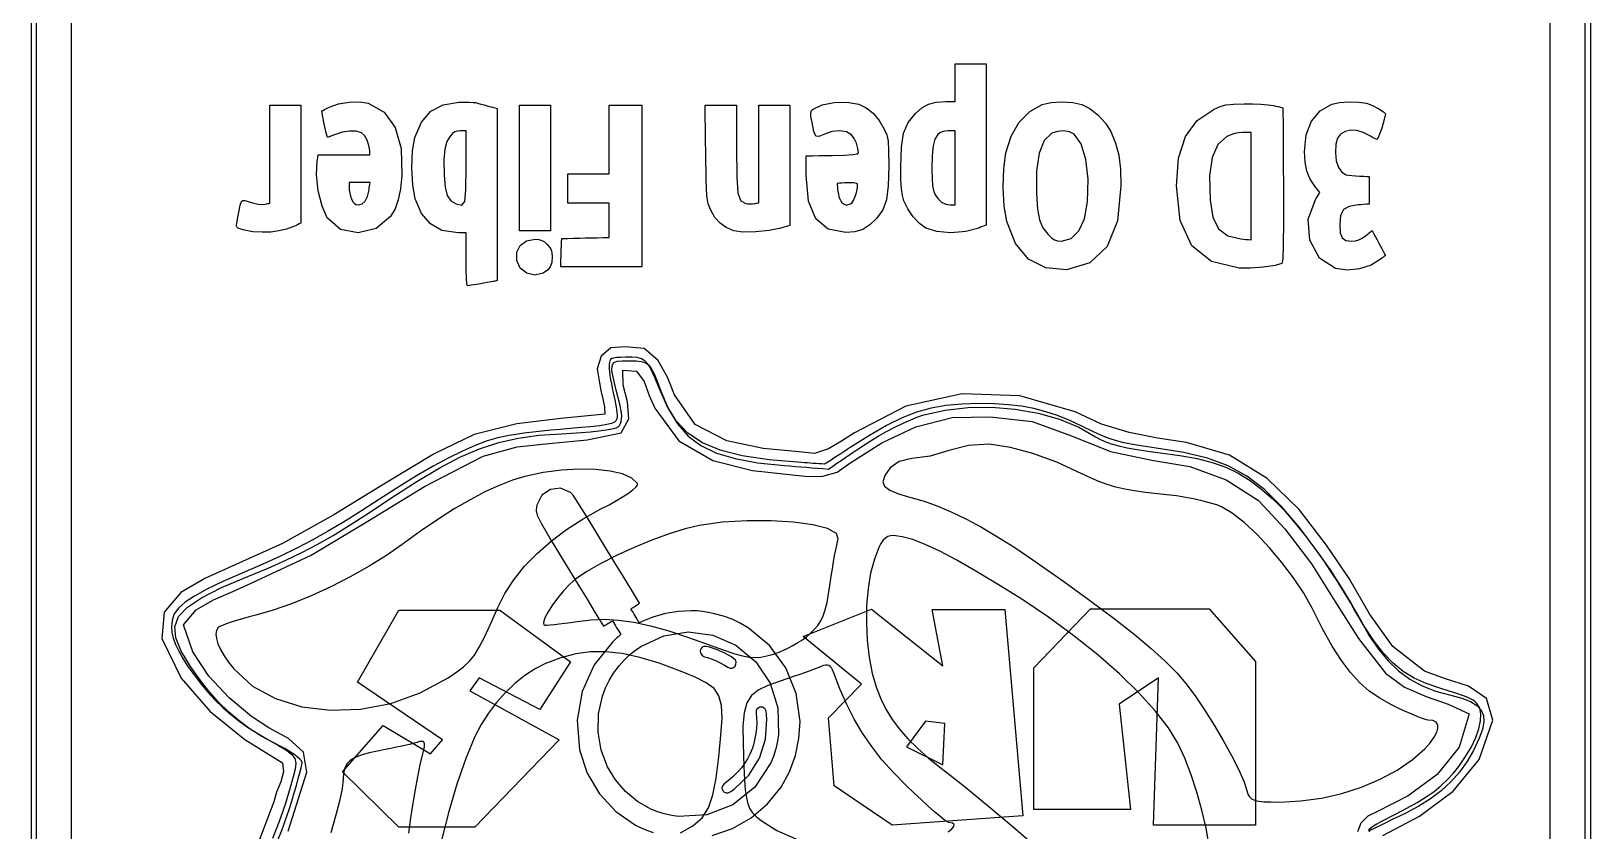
# Model space of a CAD drawing. Extents: x 0 to 60, y 0 to 125.
# Drawn here: x 0.1 to 60.1, y 33.5 to 64.3 of the extents above; entities that cross this region are included whole.
import ezdxf

# ---------------------------------------------------------------- set-up
doc = ezdxf.new("R2010")
doc.units = 0
doc.layers.get('0').update_dxf_attribs({"linetype": 'CONTINUOUS'})
for name, color, linetype in [('openFibreSpec', 7, 'CONTINUOUS'), ('outer', 7, 'CONTINUOUS'), ('rose', 7, 'CONTINUOUS'), ('specLid', 7, 'CONTINUOUS'), ('specRim', 7, 'CONTINUOUS'), ('uros_logo', 7, 'CONTINUOUS')]:
    doc.layers.add(name, color=color, linetype=linetype)

msp = doc.modelspace()

# ---------------------------------------------------------------- linework, layer by layer
at = {"color": 1}
msp.add_lwpolyline([(51.617342, 33.49897), (51.601493, 33.55767), (51.595963, 33.589515), (51.616812, 33.616646), (51.676532, 33.661929), (51.770948, 33.722842), (51.895871, 33.797049), (52.047115, 33.88211), (52.220494, 33.975598), (52.411816, 34.075102), (52.616898, 34.1782), (53.056836, 34.403826), (53.447046, 34.622015), (53.793039, 34.836888), (54.100323, 35.052611), (54.374408, 35.273326), (54.620803, 35.503135), (54.845022, 35.746205), (55.052569, 36.00664), (55.317687, 36.391024), (55.536195, 36.765287), (55.706143, 37.12276), (55.82557, 37.456731), (55.892526, 37.760554), (55.905067, 38.027519), (55.861217, 38.250935), (55.759027, 38.424137), (55.689281, 38.493947), (55.608657, 38.556516), (55.506977, 38.616103), (55.374054, 38.676954), (55.199706, 38.743251), (54.973755, 38.819157), (54.68601, 38.908935), (54.326296, 39.016788), (53.801207, 39.194762), (53.335768, 39.405571), (52.916139, 39.662058), (52.52849, 39.976989), (52.158986, 40.363191), (51.793795, 40.833506), (51.419079, 41.400701), (51.021005, 42.077603), (50.883329, 42.316432), (50.725585, 42.580219), (50.55332, 42.860264), (50.372083, 43.14785), (50.187425, 43.434288), (50.004889, 43.710862), (49.830024, 43.968889), (49.668379, 44.199645), (48.923085, 45.198582), (48.235896, 46.012578), (47.572565, 46.663828), (46.898856, 47.174572), (46.180529, 47.566989), (45.383339, 47.863293), (44.473054, 48.085744), (43.415433, 48.256498), (42.916722, 48.325104), (42.512169, 48.388205), (42.175333, 48.453515), (41.879791, 48.52873), (41.599113, 48.621567), (41.306865, 48.739717), (40.976618, 48.8909), (40.581939, 49.082826), (40.089616, 49.312696), (39.620732, 49.502984), (39.162902, 49.656434), (38.703737, 49.775788), (38.230844, 49.863849), (37.731838, 49.92328), (37.194326, 49.956903), (36.605922, 49.967566), (35.929097, 49.951188), (35.318875, 49.896295), (34.750035, 49.794303), (34.197349, 49.636612), (33.635599, 49.414634), (33.039562, 49.119791), (32.384017, 48.743474), (31.643742, 48.277106), (31.520473, 48.196956), (31.397204, 48.11683), (31.273932, 48.03668), (31.150662, 47.95655), (31.027393, 47.876403), (30.904124, 47.796255), (30.780852, 47.716126), (30.657582, 47.635976), (30.546635, 47.643675), (30.435684, 47.651375), (30.324734, 47.659074), (30.213784, 47.666774), (30.102833, 47.674473), (29.991886, 47.682172), (29.880933, 47.689872), (29.769985, 47.697571), (28.522014, 47.808439), (27.488184, 47.963173), (26.641322, 48.176213), (25.954247, 48.462), (25.399779, 48.834962), (24.950738, 49.3095), (24.579946, 49.900036), (24.260221, 50.620999), (24.119643, 50.9748), (23.99504, 51.249125), (23.875824, 51.453423), (23.75142, 51.597145), (23.611249, 51.689725), (23.444725, 51.740573), (23.241271, 51.75912), (22.990309, 51.754569), (22.798266, 51.745282), (22.652039, 51.73462), (22.54496, 51.719432), (22.47036, 51.696811), (22.421574, 51.66378), (22.39193, 51.617314), (22.374758, 51.554449), (22.363381, 51.472111), (22.363381, 51.472129), (22.363381, 51.472129), (22.363381, 51.47215), (22.363381, 51.47215), (22.363381, 51.472169), (22.363381, 51.472169), (22.363381, 51.47219), (22.36317, 51.464935), (22.361318, 51.396704), (22.367138, 51.300515), (22.38005, 51.180804), (22.399391, 51.042033), (22.424474, 50.888604), (22.454623, 50.724951), (22.489167, 50.55552), (22.527431, 50.384726), (22.565211, 50.215748), (22.59836, 50.051484), (22.626303, 49.89602), (22.648475, 49.753444), (22.664271, 49.627775), (22.673161, 49.5231), (22.674484, 49.443524), (22.66779, 49.393031), (22.632857, 49.316493), (22.569029, 49.254379), (22.456808, 49.203), (22.276712, 49.158624), (22.009247, 49.117542), (21.634928, 49.075928), (21.134273, 49.030134), (20.487785, 48.976445), (20.133119, 48.94511), (19.775635, 48.908727), (19.42457, 48.868593), (19.089156, 48.825873), (18.778627, 48.781873), (18.502215, 48.737793), (18.269157, 48.694918), (18.088684, 48.654429), (17.671069, 48.529175), (17.215583, 48.358183), (16.719363, 48.139954), (16.179528, 47.872971), (15.593209, 47.55577), (14.957529, 47.186854), (14.269618, 46.764725), (13.526605, 46.287898), (12.801271, 45.819535), (12.145642, 45.410802), (11.53478, 45.048299), (10.943748, 44.718549), (10.347603, 44.408097), (9.721413, 44.103525), (9.040238, 43.791356), (8.279138, 43.458132), (7.508209, 43.11828), (6.890261, 42.824424), (6.409823, 42.564857), (6.051427, 42.327825), (5.799602, 42.101566), (5.63888, 41.874361), (5.55379, 41.634447), (5.528867, 41.370107), (5.545985, 41.166619), (5.597727, 40.945549), (5.68477, 40.705657), (5.807782, 40.445619), (5.967437, 40.16419), (6.164396, 39.860073), (6.399324, 39.532), (6.672893, 39.178712), (6.9418, 38.856974), (7.215561, 38.559246), (7.49912, 38.28145), (7.797417, 38.019457), (8.115398, 37.769166), (8.458004, 37.526451), (8.830175, 37.287209), (9.236858, 37.047357), (9.650055, 36.813343), (9.952365, 36.630887), (10.155608, 36.474735), (10.271601, 36.319647), (10.31217, 36.140368), (10.289151, 35.911683), (10.214348, 35.608312), (10.099585, 35.205026), (9.8978, 34.544066), (9.668632, 33.887349), (9.413859, 33.238763)], dxfattribs=at)
at = {"layer": 'openFibreSpec', "color": 7}
for points in [[(36.86487, 59.934925), (36.86487, 59.158588), (36.86487, 58.382253), (36.86487, 57.605915), (36.86487, 56.829578), (36.795877, 56.801974), (36.726882, 56.774367), (36.657886, 56.74676), (36.588893, 56.719154), (36.08491, 56.586217), (35.516831, 56.541224), (34.974396, 56.584335), (34.547337, 56.715698), (34.311935, 56.890146), (34.06701, 57.155785), (33.851978, 57.463495), (33.70624, 57.764152), (33.647958, 57.975099), (33.611295, 58.233374), (33.592245, 58.582704), (33.586794, 59.066817), (33.610686, 59.828721), (33.69717, 60.37167), (33.868446, 60.77735), (34.146697, 61.127442), (34.393183, 61.343572), (34.652014, 61.483907), (34.952803, 61.55989), (35.325172, 61.582961), (35.412091, 61.583094), (35.499012, 61.583255), (35.58593, 61.58339), (35.672851, 61.583551), (35.672851, 61.765667), (35.672851, 61.947785), (35.672851, 62.1299), (35.672851, 62.312018), (35.672851, 62.494133), (35.672851, 62.676251), (35.672851, 62.858366), (35.672851, 63.040484), (35.821856, 63.040484), (35.970859, 63.040484), (36.119864, 63.040484), (36.268867, 63.040484), (36.417872, 63.040484), (36.566877, 63.040484), (36.71588, 63.040484), (36.864886, 63.040484), (36.864886, 62.264073), (36.864886, 61.487661), (36.864886, 60.711252)], [(10.507646, 59.176214), (10.507646, 58.607545), (10.507646, 58.038877), (10.507646, 57.470208), (10.507646, 56.901539), (10.445561, 56.874898), (10.383474, 56.848257), (10.321389, 56.821616), (10.259305, 56.794978), (9.957921, 56.681557), (9.664317, 56.606539), (9.357778, 56.565936), (9.017601, 56.55575), (8.655315, 56.578478), (8.336739, 56.631638), (8.110764, 56.703969), (8.026289, 56.784204), (8.034359, 56.847352), (8.054813, 56.971905), (8.084565, 57.139844), (8.120519, 57.333162), (8.174263, 57.594522), (8.219848, 57.734918), (8.273203, 57.785014), (8.350253, 57.775463), (8.651008, 57.687608), (8.868616, 57.637909), (9.026556, 57.622272), (9.148313, 57.636639), (9.190136, 57.647143), (9.231961, 57.657646), (9.273784, 57.66815), (9.315609, 57.678628), (9.315609, 58.15016), (9.315609, 58.621695), (9.315609, 59.093228), (9.315609, 59.56476), (9.315609, 60.036292), (9.315609, 60.507822), (9.315609, 60.979354), (9.315609, 61.450887), (9.464613, 61.450887), (9.613617, 61.450887), (9.762622, 61.450887), (9.911627, 61.450887), (10.06063, 61.450887), (10.209635, 61.450887), (10.358639, 61.450887), (10.507644, 61.450887), (10.507644, 60.882218), (10.507644, 60.313546), (10.507644, 59.744878)], [(13.090817, 61.525351), (13.713924, 61.173048), (14.139238, 60.59011), (14.366023, 59.778109), (14.393546, 58.738617), (14.342315, 58.225569), (14.256156, 57.805035), (14.12988, 57.458257), (13.958288, 57.166471), (13.398778, 56.697339), (12.711428, 56.53003), (12.037748, 56.667637), (11.519255, 57.113245), (11.323059, 57.557417), (11.177974, 58.152285), (11.106442, 58.771989), (11.130916, 59.29067), (11.142169, 59.350598), (11.153422, 59.410529), (11.164659, 59.470457), (11.175911, 59.530385), (11.423502, 59.530385), (11.671093, 59.530385), (11.918683, 59.530385), (12.166272, 59.530385), (12.413863, 59.530385), (12.661454, 59.530385), (12.909044, 59.530385), (13.156635, 59.530385), (13.156635, 59.572311), (13.156635, 59.614232), (13.156635, 59.656158), (13.156635, 59.698078), (13.12802, 59.897973), (13.053565, 60.10365), (12.950353, 60.278516), (12.835474, 60.385976), (12.636826, 60.443552), (12.379054, 60.450537), (12.100333, 60.409357), (11.838847, 60.322452), (11.724616, 60.272533), (11.628938, 60.234314), (11.561839, 60.21156), (11.533345, 60.208015), (11.485891, 60.3787), (11.409297, 60.722116), (11.340985, 61.061846), (11.318377, 61.221472), (11.348529, 61.23904), (11.41799, 61.276204), (11.51642, 61.327501), (11.63348, 61.38749), (11.952391, 61.492437), (12.364506, 61.55635), (12.775448, 61.570293)], [(17.2294, 61.542205), (17.306647, 61.528023), (17.425072, 61.490093), (17.564078, 61.452061), (17.709525, 61.411755), (17.796445, 61.387493), (17.883364, 61.36323), (17.970284, 61.338968), (18.057202, 61.314706), (18.057202, 60.487682), (18.057202, 59.660658), (18.057202, 58.833632), (18.057202, 58.006608), (18.057202, 57.179582), (18.057202, 56.352558), (18.057202, 55.525531), (18.057202, 54.698508), (18.019951, 54.690358), (17.982701, 54.682209), (17.94545, 54.67406), (17.908199, 54.665911), (17.669579, 54.619241), (17.354594, 54.563549), (17.06917, 54.516895), (16.919229, 54.497342), (16.898237, 54.577916), (16.881047, 54.797295), (16.869438, 55.121981), (16.865167, 55.518462), (16.865167, 55.773745), (16.865167, 56.029023), (16.865167, 56.284303), (16.865167, 56.539584), (16.767504, 56.540113), (16.669841, 56.540642), (16.572178, 56.541171), (16.474516, 56.5417), (15.936404, 56.627423), (15.490909, 56.875861), (15.143772, 57.282272), (14.900732, 57.84191), (14.808857, 58.367314), (14.777115, 59.030625), (14.805834, 59.689371), (14.895335, 60.201083), (15.151799, 60.793323), (15.510224, 61.209492), (15.984397, 61.460639), (16.588103, 61.557818), (16.796128, 61.562184), (16.986382, 61.560596), (17.139431, 61.547393), (17.229397, 61.542313), (17.229397, 61.542313), (17.229399, 61.542313), (17.229399, 61.542316)], [(20.110153, 59.033704), (20.110153, 58.429409), (20.110153, 57.825114), (20.110153, 57.22082), (20.110153, 56.616527), (19.961148, 56.616527), (19.812144, 56.616527), (19.663139, 56.616527), (19.514136, 56.616527), (19.365131, 56.616527), (19.216126, 56.616527), (19.067121, 56.616527), (18.918117, 56.616527), (18.918117, 57.22082), (18.918117, 57.825114), (18.918117, 58.429409), (18.918117, 59.033704), (18.918117, 59.638002), (18.918117, 60.242297), (18.918117, 60.846592), (18.918117, 61.450889), (19.067121, 61.450889), (19.216126, 61.450889), (19.365131, 61.450889), (19.514136, 61.450889), (19.663139, 61.450889), (19.812144, 61.450889), (19.961148, 61.450889), (20.110153, 61.450889), (20.110153, 60.846592), (20.110153, 60.242297), (20.110153, 59.638002)], [(23.620034, 58.33835), (23.620034, 57.560219), (23.620034, 56.782085), (23.620034, 56.003951), (23.620034, 55.225817), (23.230297, 55.225817), (22.840562, 55.225817), (22.450824, 55.225817), (22.061087, 55.225817), (21.671352, 55.225817), (21.281615, 55.225817), (20.891878, 55.225817), (20.502142, 55.225817), (20.506947, 55.362405), (20.511752, 55.498991), (20.516556, 55.63558), (20.521361, 55.772165), (20.526166, 55.908754), (20.530971, 56.045342), (20.535776, 56.181928), (20.540581, 56.318517), (20.768226, 56.32312), (20.995872, 56.327724), (21.223518, 56.332328), (21.451164, 56.336932), (21.678808, 56.341535), (21.906454, 56.346139), (22.1341, 56.350743), (22.361745, 56.355347), (22.361745, 56.520441), (22.361745, 56.685533), (22.361745, 56.850628), (22.361745, 57.01572), (22.361745, 57.180812), (22.361745, 57.345907), (22.361745, 57.510999), (22.361745, 57.676091), (22.163074, 57.676091), (21.9644, 57.676091), (21.765728, 57.676091), (21.567056, 57.676091), (21.368382, 57.676091), (21.169711, 57.676091), (20.971037, 57.676091), (20.772365, 57.676091), (20.772365, 57.816817), (20.772365, 57.957544), (20.772365, 58.09827), (20.772365, 58.238997), (20.772365, 58.379723), (20.772365, 58.52045), (20.772365, 58.661174), (20.772365, 58.801903), (20.971037, 58.801903), (21.169711, 58.801903), (21.368382, 58.801903), (21.567056, 58.801903), (21.765728, 58.801903), (21.9644, 58.801903), (22.163074, 58.801903), (22.361745, 58.801903), (22.361745, 59.133024), (22.361745, 59.464144), (22.361745, 59.795265), (22.361745, 60.126386), (22.361745, 60.457506), (22.361745, 60.788627), (22.361745, 61.119748), (22.361745, 61.450868), (22.519028, 61.450868), (22.676311, 61.450868), (22.833593, 61.450868), (22.990876, 61.450868), (23.148158, 61.450868), (23.30544, 61.450868), (23.462724, 61.450868), (23.620006, 61.450868), (23.620006, 60.672734), (23.620006, 59.8946), (23.620006, 59.116466)], [(29.315314, 59.135611), (29.315314, 58.55679), (29.315314, 57.97797), (29.315314, 57.399151), (29.315314, 56.820328), (29.228394, 56.793869), (29.141475, 56.767411), (29.054554, 56.740953), (28.967636, 56.714494), (28.524163, 56.621486), (28.001495, 56.570014), (27.509555, 56.566071), (27.15826, 56.615678), (26.874732, 56.737278), (26.635697, 56.907193), (26.437771, 57.128461), (26.277558, 57.404115), (26.177045, 57.648188), (26.122944, 57.962468), (26.097313, 58.549829), (26.082214, 59.61315), (26.076903, 60.07258), (26.071593, 60.53201), (26.066283, 60.991441), (26.060973, 61.450871), (26.211145, 61.450871), (26.361317, 61.450871), (26.511491, 61.450871), (26.661663, 61.450871), (26.811836, 61.450871), (26.962008, 61.450871), (27.11218, 61.450871), (27.262352, 61.450871), (27.262352, 61.036438), (27.262352, 60.622006), (27.262352, 60.207573), (27.262352, 59.79314), (27.273518, 58.694802), (27.321878, 58.06216), (27.429741, 57.762035), (27.61941, 57.661258), (27.699544, 57.650939), (27.79004, 57.647235), (27.879794, 57.650198), (27.957709, 57.659882), (27.9991, 57.667793), (28.040489, 57.675704), (28.081878, 57.683615), (28.123269, 57.691526), (28.123269, 58.161445), (28.123269, 58.631363), (28.123269, 59.101279), (28.123269, 59.571195), (28.123269, 60.041113), (28.123269, 60.511031), (28.123269, 60.980947), (28.123269, 61.450863), (28.272274, 61.450863), (28.421277, 61.450863), (28.57028, 61.450863), (28.719285, 61.450863), (28.86829, 61.450863), (29.017296, 61.450863), (29.166299, 61.450863), (29.315304, 61.450863), (29.315304, 60.872047), (29.315304, 60.293234), (29.315304, 59.714419)], [(31.96927, 61.480763), (32.254602, 61.347842), (32.521997, 61.136244), (32.758289, 60.85876), (32.950313, 60.528161), (33.046433, 60.298828), (33.098186, 60.059539), (33.11922, 59.697504), (33.123189, 59.09993), (33.104668, 58.337215), (33.034381, 57.81011), (32.890274, 57.424713), (32.650283, 57.087128), (32.39663, 56.837251), (32.125951, 56.668171), (31.821765, 56.572294), (31.467591, 56.542023), (30.787765, 56.672312), (30.313685, 57.072269), (30.035886, 57.755521), (29.944914, 58.735696), (29.944782, 58.926093), (29.94465, 59.116487), (29.944515, 59.306881), (29.944385, 59.497275), (30.196864, 59.501826), (30.449342, 59.506377), (30.701823, 59.510954), (30.954302, 59.515505), (31.426557, 59.528337), (31.738775, 59.54789), (31.911239, 59.576206), (31.964222, 59.615272), (31.940197, 59.783988), (31.877234, 59.977626), (31.789054, 60.161898), (31.689372, 60.302513), (31.496367, 60.418991), (31.230492, 60.460962), (30.928746, 60.427854), (30.628126, 60.319089), (30.436092, 60.235606), (30.321329, 60.258836), (30.245915, 60.426915), (30.171935, 60.777991), (30.131033, 61.014523), (30.122513, 61.154982), (30.14953, 61.236897), (30.215194, 61.297796), (30.565134, 61.462875), (31.021059, 61.55328), (31.512551, 61.561668), (31.969198, 61.480703), (31.969196, 61.480703), (31.96919, 61.480703), (31.969188, 61.480703)], [(40.555243, 61.473794), (40.862818, 61.312264), (41.17791, 61.059285), (41.45813, 60.754572), (41.661095, 60.437832), (41.850491, 59.984008), (41.972337, 59.519694), (42.036999, 58.989577), (42.054858, 58.33835), (41.918288, 56.998461), (41.520146, 56.00947), (40.864755, 55.378021), (39.956432, 55.11076), (39.163699, 55.183282), (38.50481, 55.528111), (37.99782, 56.130578), (37.660781, 56.976011), (37.565907, 57.561177), (37.52709, 58.277983), (37.546034, 59.00342), (37.624422, 59.614486), (37.829307, 60.249946), (38.144413, 60.788524), (38.549506, 61.20343), (39.024356, 61.467881), (39.375519, 61.548267), (39.791203, 61.576212), (40.206188, 61.551473), (40.555251, 61.473781), (40.555251, 61.473786), (40.555251, 61.473792), (40.555251, 61.473797)], [(47.92431, 61.428783), (48.015369, 61.408781), (48.106428, 61.388778), (48.197487, 61.368776), (48.288543, 61.348773), (48.292856, 60.605186), (48.297168, 59.861601), (48.301481, 59.118016), (48.305794, 58.374432), (48.309868, 56.979173), (48.302116, 56.051777), (48.28132, 55.530265), (48.246278, 55.352658), (47.987722, 55.277019), (47.545551, 55.213651), (47.044742, 55.175951), (46.610283, 55.177274), (45.540703, 55.434427), (44.786574, 56.039707), (44.339537, 57.004039), (44.19122, 58.338364), (44.273907, 59.409794), (44.533789, 60.24149), (44.98448, 60.861252), (45.639578, 61.296875), (45.874424, 61.395023), (46.097719, 61.452511), (46.381673, 61.481682), (46.7985, 61.494884), (47.122948, 61.494091), (47.443358, 61.481338), (47.722792, 61.458874)], [(51.500417, 61.521411), (51.737978, 61.429958), (51.97464, 61.310322), (52.156306, 61.19313), (52.228884, 61.109005), (52.185807, 60.894889), (52.08757, 60.563882), (51.980644, 60.259847), (51.911516, 60.126655), (51.876766, 60.136789), (51.816795, 60.164353), (51.740029, 60.205107), (51.654883, 60.254809), (51.377391, 60.399441), (51.126987, 60.476855), (50.898199, 60.488074), (50.685564, 60.434101), (50.502928, 60.326413), (50.387019, 60.170039), (50.326149, 59.939389), (50.308633, 59.608861), (50.339391, 59.302743), (50.424754, 59.047852), (50.554958, 58.864051), (50.720232, 58.771206), (50.807627, 58.756548), (50.933913, 58.741943), (51.082182, 58.729111), (51.235524, 58.719745), (51.326583, 58.715458), (51.417642, 58.711172), (51.508701, 58.706886), (51.599757, 58.7026), (51.599757, 58.570149), (51.599757, 58.437701), (51.599757, 58.305254), (51.599757, 58.172806), (51.599757, 58.040356), (51.599757, 57.907911), (51.599757, 57.77546), (51.599757, 57.643012), (51.496734, 57.634731), (51.393708, 57.626449), (51.290685, 57.618168), (51.187661, 57.609887), (50.832606, 57.551776), (50.614328, 57.426946), (50.504287, 57.205275), (50.473948, 56.856652), (50.49313, 56.537483), (50.563626, 56.342747), (50.704932, 56.2456), (50.936535, 56.219195), (51.082622, 56.229143), (51.210979, 56.262361), (51.335161, 56.323948), (51.468731, 56.418992), (51.531582, 56.46894), (51.594434, 56.518888), (51.657283, 56.568836), (51.720138, 56.618784), (51.7849, 56.499425), (51.849667, 56.380069), (51.914429, 56.26071), (51.979196, 56.141352), (52.043961, 56.021995), (52.108726, 55.902637), (52.17349, 55.78328), (52.238255, 55.663922), (52.199835, 55.633431), (52.161415, 55.602941), (52.122995, 55.572453), (52.084575, 55.541962), (51.682561, 55.296204), (51.231563, 55.145878), (50.763312, 55.09784), (50.309538, 55.158933), (49.692401, 55.557361), (49.328188, 56.247711), (49.264294, 57.063263), (49.548115, 57.837301), (49.589356, 57.898071), (49.630597, 57.958843), (49.671837, 58.019612), (49.713075, 58.080382), (49.663976, 58.141606), (49.61488, 58.202828), (49.565782, 58.26405), (49.516683, 58.325272), (49.334665, 58.600169), (49.21033, 58.905442), (49.139091, 59.256491), (49.116363, 59.668704), (49.1868, 60.304858), (49.391815, 60.829862), (49.721941, 61.227406), (50.167719, 61.481187), (50.462116, 61.54457), (50.838472, 61.5741), (51.21263, 61.567221)], [(16.245935, 60.258542), (16.116831, 60.046005), (16.03952, 59.754591), (16.007649, 59.343418), (16.014875, 58.771611), (16.052298, 58.293747), (16.132691, 57.971797), (16.271306, 57.769224), (16.483401, 57.649495), (16.700959, 57.600473), (16.814648, 57.736752), (16.858158, 58.183215), (16.865172, 59.064745), (16.865172, 59.412939), (16.865172, 59.761136), (16.865172, 60.109331), (16.865172, 60.457527), (16.808697, 60.457527), (16.752224, 60.457527), (16.695749, 60.457527), (16.639276, 60.457527), (16.523888, 60.447473), (16.426132, 60.414123), (16.336613, 60.352734)], [(35.013999, 60.313475), (34.899315, 60.139125), (34.827385, 59.885033), (34.790897, 59.508666), (34.782536, 58.967482), (34.789891, 58.610861), (34.809656, 58.351061), (34.844747, 58.164554), (34.89804, 58.027806), (35.016753, 57.849951), (35.157929, 57.718797), (35.316878, 57.637668), (35.488894, 57.609887), (35.534878, 57.609887), (35.58086, 57.609887), (35.626848, 57.609887), (35.672832, 57.609887), (35.672832, 57.965841), (35.672832, 58.321795), (35.672832, 58.67775), (35.672832, 59.033704), (35.672832, 59.389661), (35.672832, 59.745616), (35.672832, 60.10157), (35.672832, 60.457527), (35.607253, 60.457527), (35.541673, 60.457527), (35.476093, 60.457527), (35.410514, 60.457527), (35.284143, 60.449219), (35.17854, 60.423396), (35.089794, 60.378618)], [(39.393944, 60.364685), (39.108708, 60.085529), (38.913167, 59.597216), (38.810737, 58.913173), (38.804836, 58.046827), (38.847789, 57.449636), (38.924449, 57.031767), (39.053555, 56.727454), (39.253837, 56.470951), (39.386367, 56.342498), (39.499008, 56.265851), (39.616456, 56.228815), (39.763411, 56.219184), (40.144199, 56.31677), (40.440554, 56.605613), (40.648585, 57.079831), (40.764406, 57.733537), (40.789039, 58.598886), (40.704962, 59.359388), (40.523834, 59.955459), (40.257306, 60.327519), (40.076326, 60.417255), (39.849686, 60.454329), (39.611022, 60.437289)], [(46.133735, 60.242297), (45.784294, 59.938105), (45.562018, 59.435366), (45.463847, 58.722457), (45.486707, 57.787763), (45.594307, 57.136103), (45.812104, 56.690142), (46.162452, 56.421773), (46.667709, 56.302888), (46.766626, 56.293918), (46.865545, 56.284949), (46.964468, 56.275979), (47.063385, 56.26701), (47.063385, 56.782548), (47.063385, 57.298086), (47.063385, 57.813624), (47.063385, 58.329161), (47.063385, 58.844697), (47.063385, 59.360232), (47.063385, 59.875767), (47.063385, 60.391302), (46.984116, 60.391302), (46.904841, 60.391302), (46.825569, 60.391302), (46.746298, 60.391302), (46.59325, 60.381063), (46.434976, 60.351557), (46.279216, 60.304678)], [(12.361923, 58.270001), (12.36949, 58.173915), (12.390106, 58.060729), (12.420616, 57.944563), (12.457875, 57.839545), (12.512021, 57.72933), (12.569002, 57.658644), (12.636262, 57.620994), (12.721245, 57.609881), (12.863372, 57.647061), (12.979543, 57.75731), (13.068407, 57.938713), (13.128613, 58.189342), (13.139847, 58.259706), (13.151081, 58.330072), (13.162318, 58.400432), (13.173552, 58.470796), (13.072103, 58.470796), (12.970652, 58.470796), (12.869198, 58.470796), (12.767747, 58.470796), (12.666294, 58.470796), (12.564842, 58.470796), (12.463389, 58.470796), (12.361937, 58.470796), (12.361937, 58.420596), (12.361937, 58.370397), (12.361937, 58.320197)], [(31.155941, 58.205903), (31.217044, 57.880269), (31.330812, 57.676699), (31.489686, 57.602883), (31.686113, 57.666507), (31.774428, 57.798736), (31.864249, 58.032537), (31.924595, 58.270551), (31.924465, 58.41541), (31.880084, 58.437794), (31.787414, 58.453166), (31.660004, 58.460151), (31.511414, 58.457373), (31.417677, 58.452452), (31.323941, 58.447531), (31.230204, 58.442609), (31.136467, 58.437688), (31.141336, 58.379744), (31.146204, 58.321798), (31.151072, 58.263852)], [(19.982798, 56.091824), (20.077023, 55.984959), (20.136456, 55.881592), (20.167456, 55.76636), (20.17637, 55.623903), (20.15931, 55.396801), (20.102265, 55.225933), (19.996439, 55.095007), (19.833036, 54.987718), (19.510432, 54.909209), (19.198748, 54.979344), (18.949004, 55.174064), (18.812212, 55.469297), (18.817393, 55.791858), (18.949801, 56.050724), (19.189587, 56.222904), (19.516895, 56.285404), (19.658158, 56.276435), (19.772906, 56.245328), (19.876124, 56.185873)]]:
    msp.add_lwpolyline(points, close=True, dxfattribs=at)
at = {"layer": 'outer', "color": 7}
for points in [[(52.131088, 33.360442), (53.543196, 34.102722), (54.835748, 35.065739), (55.832777, 36.283735), (56.358293, 37.790926), (56.11962, 38.627612), (55.429359, 39.092659), (54.546749, 39.377007), (53.731023, 39.671597), (52.51801, 40.621183), (51.620361, 41.875207), (50.836078, 43.23938), (49.963149, 44.519437), (48.917891, 45.890113), (47.676181, 47.084997), (46.230628, 47.986014), (44.573847, 48.475049), (43.466037, 48.634167), (42.372189, 48.849313), (41.309855, 49.171038), (40.296586, 49.649889), (38.163857, 50.262732), (35.942562, 50.338729), (33.775749, 49.867709), (31.80648, 48.839526), (31.30669, 48.517568), (30.804035, 48.220692), (30.270492, 48.049768), (29.678026, 48.105659), (28.289425, 48.239276), (26.888472, 48.533985), (25.681682, 49.164918), (24.875581, 50.30718), (24.614581, 50.989103), (24.245053, 51.636536), (23.717585, 52.080679), (22.982755, 52.152746), (22.436354, 52.113945), (22.064683, 51.793399), (21.905346, 51.306696), (21.995976, 50.769483), (22.050978, 50.465324), (22.12789, 50.152287), (22.191083, 49.84459), (22.20492, 49.556443), (20.508312, 49.393992), (18.812304, 49.182672), (17.169134, 48.776981), (15.63104, 48.03143), (13.699783, 46.864263), (11.774432, 45.685143), (9.805517, 44.587532), (7.743577, 43.664915), (6.807868, 43.245376), (5.885425, 42.698434), (5.244234, 41.950458), (5.152278, 40.927788), (5.908055, 39.406542), (7.011489, 38.118191), (8.347936, 37.041634), (9.802752, 36.155756), (9.842675, 35.804741), (9.732542, 35.415161), (9.574808, 35.017929), (9.471946, 34.644023), (8.771748, 32.824989)], [(10.022351, 33.52151), (10.740319, 35.78516), (10.608302, 36.564543), (10.034035, 37.090426), (9.280922, 37.50108), (8.612363, 37.934727), (7.754415, 38.651705), (6.966769, 39.477202), (6.347308, 40.4137), (5.993941, 41.463651), (6.480417, 42.031894), (7.150075, 42.423223), (7.89086, 42.733965), (8.590701, 43.060424), (10.900071, 44.141276), (13.088985, 45.446589), (15.262369, 46.780126), (17.525154, 47.945658), (18.825187, 48.299773), (20.169444, 48.446892), (21.517157, 48.567037), (22.827551, 48.840214), (23.126141, 49.386319), (23.070068, 50.02873), (22.909283, 50.680615), (22.893726, 51.255089), (23.414793, 51.210459), (23.711783, 50.813759), (23.909019, 50.273276), (24.130825, 49.797341), (25.044436, 48.537723), (26.357105, 47.778946), (27.879606, 47.388003), (29.422725, 47.231897), (30.017325, 47.163452), (30.592749, 47.176416), (31.132827, 47.327903), (31.621393, 47.675026), (32.851787, 48.455779), (34.168875, 49.066911), (35.5623, 49.428081), (37.021686, 49.458934), (38.634963, 49.284073), (40.152364, 48.727811), (41.659663, 48.118756), (43.242633, 47.785503), (44.712523, 47.542136), (46.103643, 47.032991), (47.34251, 46.239868), (48.355644, 45.144546), (49.39171, 43.803022), (50.289327, 42.363324), (51.190058, 40.928468), (52.23548, 39.601434), (52.958768, 39.054673), (53.792147, 38.702142), (54.651146, 38.408815), (55.451309, 38.039663), (55.064735, 36.746444), (54.22192, 35.705274), (53.107004, 34.886497), (51.904126, 34.260509), (51.555876, 34.092433), (51.282787, 33.831569), (51.159951, 33.501758)]]:
    msp.add_lwpolyline(points, dxfattribs=at)
at = {"layer": 'rose', "color": 7}
for points in [[(9.453906, 32.76614), (9.7927, 33.580252), (10.062527, 34.355714), (10.160661, 34.679366), (10.252215, 34.990074), (10.33518, 35.280401), (10.407554, 35.542905), (10.467332, 35.77019), (10.512509, 35.954797), (10.54109, 36.089325), (10.551064, 36.166337), (10.528919, 36.221762), (10.465429, 36.294411), (10.365054, 36.38121), (10.232247, 36.479077), (10.071457, 36.584894), (9.887138, 36.695609), (9.683742, 36.808097), (9.465718, 36.919301), (9.003134, 37.166536), (8.56011, 37.446306), (8.135692, 37.759461), (7.728938, 38.106888), (7.338889, 38.48946), (6.964604, 38.90802), (6.605126, 39.363476), (6.259514, 39.856659), (5.902948, 40.449784), (5.698192, 40.951648), (5.659754, 41.385006), (5.802147, 41.772568), (6.139877, 42.137084), (6.687453, 42.501264), (7.459383, 42.88786), (8.470178, 43.319562), (9.243661, 43.640589), (9.92233, 43.938986), (10.541915, 44.234343), (11.138143, 44.546218), (11.746743, 44.894158), (12.403441, 45.297743), (13.143967, 45.776543), (14.004051, 46.350131), (14.962771, 46.974825), (15.827048, 47.488786), (16.623415, 47.902036), (17.378406, 48.224605), (18.118564, 48.466471), (18.870422, 48.637678), (19.660513, 48.748252), (20.515379, 48.808196), (20.916397, 48.828754), (21.299519, 48.855186), (21.655714, 48.886442), (21.975955, 48.921385), (22.251214, 48.958932), (22.472456, 48.997961), (22.630658, 49.037405), (22.716788, 49.076137), (22.767559, 49.129136), (22.806286, 49.19634), (22.832959, 49.277673), (22.847564, 49.373013), (22.85021, 49.482307), (22.840685, 49.605428), (22.819068, 49.742305), (22.785355, 49.892834), (22.634405, 50.488721), (22.529564, 50.928352), (22.47588, 51.235391), (22.478526, 51.433534), (22.542288, 51.546416), (22.672343, 51.597737), (22.873734, 51.611152), (23.151506, 51.611152), (23.403149, 51.608188), (23.59893, 51.59062), (23.752322, 51.545358), (23.876806, 51.459426), (23.985851, 51.31983), (24.092936, 51.113576), (24.211533, 50.827612), (24.355117, 50.448967), (24.355127, 50.448967), (24.355135, 50.448967), (24.355146, 50.448967), (24.355156, 50.448967), (24.355167, 50.448967), (24.355178, 50.448967), (24.355188, 50.448967), (24.355058, 50.446308), (24.652934, 49.755201), (24.99536, 49.183566), (25.402432, 48.719267), (25.894258, 48.350272), (26.490925, 48.064445), (27.212536, 47.849709), (28.079189, 47.69397), (29.110982, 47.585152), (29.32217, 47.568378), (29.533355, 47.551603), (29.744543, 47.534829), (29.955728, 47.518054), (30.166913, 47.501279), (30.3781, 47.484505), (30.589286, 47.46773), (30.800471, 47.450956), (30.966319, 47.56216), (31.132168, 47.673386), (31.298017, 47.784593), (31.463865, 47.895818), (31.629712, 48.007022), (31.79556, 48.118229), (31.961409, 48.229455), (32.127258, 48.340659), (32.414503, 48.525542), (32.722525, 48.709912), (33.041726, 48.888873), (33.362496, 49.057556), (33.675231, 49.211085), (33.970326, 49.344567), (34.238174, 49.45311), (34.469171, 49.531818), (35.293584, 49.719522), (36.172339, 49.816737), (37.078568, 49.827003), (37.985393, 49.753484), (38.865947, 49.59974), (39.693357, 49.369158), (40.440749, 49.065178), (41.08125, 48.691211), (41.240767, 48.595868), (41.441057, 48.506505), (41.683328, 48.422826), (41.968789, 48.344533), (42.298653, 48.271328), (42.674129, 48.20292), (43.09643, 48.138991), (43.566761, 48.079264), (44.326057, 47.97686), (44.986684, 47.854546), (45.56763, 47.70445), (46.08788, 47.5187), (46.566415, 47.289361), (47.022224, 47.008565), (47.474293, 46.668437), (47.941603, 46.261085), (48.316557, 45.882067), (48.736744, 45.399755), (49.185343, 44.83755), (49.645543, 44.218759), (50.100523, 43.566736), (50.533471, 42.90487), (50.92757, 42.256461), (51.266007, 41.64489), (51.607248, 41.039788), (51.960699, 40.516141), (52.333563, 40.067924), (52.733052, 39.689162), (53.166373, 39.373837), (53.640732, 39.115908), (54.163339, 38.909422), (54.741401, 38.748336), (55.166348, 38.634248), (55.501262, 38.50556), (55.750106, 38.356353), (55.916835, 38.180646), (56.005418, 37.972501), (56.019811, 37.725939), (55.963979, 37.435019), (55.841874, 37.093807), (55.622098, 36.626233), (55.367066, 36.19248), (55.075265, 35.791068), (54.745184, 35.420395), (54.375302, 35.078966), (53.964108, 34.765199), (53.510086, 34.477594), (53.011719, 34.214578), (52.745498, 34.086186), (52.495377, 33.965488), (52.266954, 33.85521), (52.065831, 33.758034), (51.897609, 33.676682), (51.767882, 33.613876), (51.682257, 33.572283), (51.646332, 33.554715), (51.645538, 33.5286)], [(45.44912, 32.95187), (45.329796, 33.636114), (45.172353, 34.332193), (44.980914, 35.023676), (44.759608, 35.694127), (44.512564, 36.327166), (44.243912, 36.906358), (43.882491, 37.499619), (43.37792, 38.150653), (42.746188, 38.844721), (42.003278, 39.567084), (41.165178, 40.302982), (40.247871, 41.037696), (39.267339, 41.756468), (38.239573, 42.444538), (37.309475, 43.028052), (36.477525, 43.527964), (35.739497, 43.946365), (35.091156, 44.28537), (34.528277, 44.547046), (34.046629, 44.733506), (33.641986, 44.846843), (33.310117, 44.889168), (33.192615, 44.882077), (33.088396, 44.852007), (32.994387, 44.795162), (32.907527, 44.70773), (32.824744, 44.58599), (32.742972, 44.426105), (32.659144, 44.224315), (32.570173, 43.976872), (32.426483, 43.448052), (32.327344, 42.850766), (32.272413, 42.206579), (32.261354, 41.537017), (32.29381, 40.863608), (32.369447, 40.207918), (32.487919, 39.591452), (32.648886, 39.035779), (32.817095, 38.611419), (33.017424, 38.208761), (33.254208, 37.822422), (33.531774, 37.447036), (33.854457, 37.077212), (34.226586, 36.707584), (34.652493, 36.33277), (35.136511, 35.947378), (36.007908, 35.263788), (36.973058, 34.473647), (37.996127, 33.608528), (39.041281, 32.7)], [(25.113753, 33.455107), (25.591416, 33.722289), (25.939388, 34.034476), (26.185046, 34.424051), (26.355771, 34.923372), (26.478942, 35.564817), (26.581944, 36.380766), (26.669683, 37.219148), (26.711146, 37.865406), (26.690614, 38.354742), (26.592351, 38.722277), (26.400639, 39.003212), (26.099757, 39.232706), (25.673979, 39.445902), (25.10758, 39.677984), (24.286888, 39.980503), (23.546711, 40.205261), (22.87146, 40.353168), (22.245552, 40.425087), (21.653396, 40.421939), (21.079411, 40.344514), (20.50801, 40.193746), (19.923598, 39.970531), (19.51999, 39.766016), (19.124062, 39.508896), (18.741043, 39.20456), (18.376167, 38.858413), (18.034659, 38.475844), (17.721755, 38.062256), (17.442678, 37.623037), (17.202664, 37.163575), (16.851467, 36.319057), (16.50989, 35.332688), (16.195599, 34.279078), (15.926256, 33.232804)], [(35.405754, 33.495469), (35.547555, 33.607819), (35.627882, 33.705292), (35.640635, 33.782045), (35.579662, 33.832361), (35.438853, 33.850326), (35.374303, 33.879528), (35.255772, 33.96321), (35.090024, 34.095507), (34.883824, 34.270545), (34.643931, 34.482458), (34.377118, 34.725408), (34.09014, 34.993479), (33.789764, 35.280845), (33.302087, 35.775547), (32.863442, 36.270035), (32.469134, 36.771624), (32.114486, 37.287617), (31.794806, 37.825353), (31.50541, 38.392136), (31.24161, 38.995322), (30.99872, 39.642191), (30.962385, 39.730845), (30.921192, 39.801028), (30.874342, 39.853119), (30.821045, 39.887452), (30.760513, 39.904411), (30.691949, 39.904314), (30.614564, 39.887539), (30.527564, 39.85445), (30.433369, 39.815302), (30.296844, 39.76274), (30.124455, 39.699047), (29.922671, 39.626514), (29.697957, 39.547452), (29.456779, 39.464145), (29.205608, 39.378907), (28.950848, 39.294121), (28.470693, 39.123997), (28.105325, 38.949829), (27.84094, 38.739237), (27.663741, 38.459784), (27.559926, 38.079028), (27.515693, 37.564575), (27.517281, 36.883963), (27.550814, 36.004817), (27.576214, 35.501884), (27.605371, 35.108125), (27.644609, 34.803733), (27.700248, 34.568889), (27.778607, 34.383831), (27.886004, 34.228722), (28.028757, 34.083776), (28.21319, 33.929182), (28.818866, 33.541086), (29.554408, 33.226253)], [(14.661061, 33.441344), (14.740732, 34.032296), (14.824788, 34.59223), (14.912984, 35.119627), (15.005085, 35.612969), (15.100854, 36.070793), (15.200049, 36.491565), (15.238503, 36.654683), (15.26102, 36.780646), (15.265941, 36.872615), (15.2516, 36.933803), (15.216334, 36.967344), (15.158475, 36.976419), (15.076356, 36.964196), (14.968319, 36.933927), (14.871614, 36.906244), (14.738986, 36.872425), (14.576365, 36.833753), (14.389691, 36.791566), (14.184896, 36.747153), (13.967916, 36.701848), (13.744688, 36.656959), (13.521144, 36.613803), (13.140591, 36.533851), (12.833098, 36.44875), (12.591705, 36.352995), (12.409455, 36.241156), (12.279396, 36.107774), (12.194563, 35.947339), (12.148002, 35.754444), (12.132762, 35.52359), (12.095511, 35.166728), (11.995898, 34.678852), (11.845416, 34.096642), (11.655562, 33.456853)]]:
    msp.add_lwpolyline(points, dxfattribs=at)
for points in [[(34.01316, 47.850381), (33.52838, 47.74468), (33.18109, 47.494607), (32.971196, 47.200729), (32.8986, 46.963538), (32.963211, 46.796316), (33.164929, 46.642371), (33.50366, 46.497485), (33.979303, 46.35743), (34.492357, 46.209211), (35.014747, 46.0235), (35.552251, 45.797281), (36.110635, 45.527652), (36.695666, 45.211655), (37.313116, 44.846311), (37.968756, 44.428677), (38.668354, 43.955798), (39.859746, 43.120847), (40.899836, 42.371632), (41.799226, 41.699582), (42.568512, 41.096121), (43.218294, 40.552722), (43.759169, 40.060801), (44.20174, 39.611774), (44.556601, 39.197101), (44.905875, 38.72578), (45.271566, 38.185282), (45.637448, 37.604037), (45.987285, 37.010558), (46.304846, 36.433301), (46.573906, 35.900753), (46.77823, 35.441368), (46.901587, 35.08362), (46.9435, 34.950593), (46.998456, 34.846865), (47.076606, 34.768906), (47.188091, 34.713185), (47.343055, 34.676169), (47.551636, 34.654315), (47.823977, 34.644049), (48.170227, 34.641932), (48.969056, 34.682006), (49.769402, 34.795145), (50.555918, 34.975667), (51.313269, 35.217986), (52.026117, 35.516422), (52.679112, 35.865371), (53.256916, 36.259168), (53.744194, 36.692191), (53.951823, 36.924725), (54.105829, 37.136717), (54.205807, 37.324934), (54.251358, 37.486139), (54.242098, 37.617134), (54.1776, 37.714707), (54.057479, 37.775596), (53.881333, 37.796604), (53.80675, 37.808642), (53.691161, 37.842895), (53.540391, 37.897076), (53.360255, 37.968741), (53.156571, 38.055519), (52.935167, 38.155005), (52.701855, 38.26477), (52.462455, 38.382447), (52.014396, 38.630845), (51.611108, 38.909549), (51.239644, 39.234307), (50.887068, 39.620842), (50.540432, 40.084942), (50.186796, 40.642331), (49.813217, 41.308737), (49.406754, 42.099942), (49.087111, 42.673392), (48.694951, 43.266082), (48.249964, 43.856026), (47.771841, 44.42121), (47.280269, 44.939629), (46.794944, 45.389307), (46.335548, 45.748198), (45.921774, 45.994327), (45.738767, 46.067749), (45.500153, 46.142509), (45.215998, 46.216521), (44.896392, 46.287692), (44.551402, 46.35397), (44.191111, 46.413223), (43.825592, 46.46342), (43.464923, 46.502449), (42.999807, 46.551124), (42.583249, 46.607951), (42.205311, 46.675531), (41.856045, 46.756448), (41.525504, 46.853328), (41.203741, 46.968777), (40.880815, 47.105357), (40.546776, 47.265713), (39.583497, 47.711798), (38.671293, 48.050485), (37.805569, 48.28221), (36.981728, 48.407347), (36.19517, 48.36082), (35.441295, 48.164867), (34.715506, 47.950923), (34.013205, 47.850392), (34.013199, 47.850392), (34.013197, 47.850392), (34.013191, 47.850392), (34.013189, 47.850392), (34.013183, 47.850392), (34.013181, 47.850392), (34.013175, 47.850392)], [(19.126472, 47.162152), (18.642724, 47.016002), (18.13015, 46.819086), (17.587852, 46.570904), (17.014923, 46.27097), (16.410459, 45.918786), (15.773554, 45.51382), (15.103315, 45.05562), (14.39883, 44.543633), (13.799046, 44.125329), (13.128259, 43.709434), (12.407238, 43.305986), (11.656742, 42.925016), (10.897547, 42.576559), (10.150417, 42.270667), (9.436119, 42.017336), (8.775414, 41.826614), (8.514361, 41.759251), (8.264208, 41.690171), (8.030901, 41.621308), (7.820396, 41.554636), (7.638635, 41.492128), (7.491564, 41.435716), (7.385135, 41.387356), (7.325297, 41.349036), (7.258545, 41.244679), (7.23595, 41.103836), (7.255714, 40.931246), (7.316034, 40.731684), (7.41511, 40.509923), (7.551135, 40.2707), (7.722315, 40.018833), (7.926838, 39.759031), (8.647031, 39.102727), (9.533276, 38.61864), (10.546826, 38.308366), (11.648932, 38.173481), (12.80085, 38.215608), (13.963834, 38.436302), (15.099134, 38.837204), (16.168006, 39.419888), (16.50082, 39.644903), (16.768435, 39.84792), (16.990047, 40.056084), (17.184852, 40.296569), (17.372039, 40.596506), (17.57081, 40.98308), (17.800352, 41.483426), (18.079863, 42.124715), (18.352386, 42.664245), (18.698506, 43.194131), (19.113428, 43.709807), (19.592369, 44.206702), (20.130539, 44.680232), (20.723153, 45.125864), (21.365421, 45.538998), (22.052554, 45.915076), (22.368848, 46.079377), (22.654463, 46.238117), (22.904737, 46.388074), (23.11501, 46.526015), (23.280623, 46.648726), (23.39691, 46.752945), (23.459219, 46.835461), (23.462897, 46.893037), (23.243428, 47.100256), (22.884989, 47.260771), (22.410983, 47.37316), (21.844811, 47.435943), (21.209875, 47.44777), (20.529573, 47.407024), (19.827311, 47.312314)], [(25.829898, 45.276491), (25.290604, 45.149798), (24.674754, 44.959074), (24.012714, 44.717525), (23.334836, 44.438366), (22.671481, 44.134741), (22.052996, 43.819868), (21.509746, 43.506951), (21.072083, 43.209146), (20.846147, 43.012603), (20.61356, 42.768999), (20.388278, 42.498523), (20.18425, 42.221417), (20.015427, 41.957924), (19.895764, 41.728253), (19.839209, 41.552643), (19.859715, 41.451324), (19.897373, 41.443836), (19.980497, 41.443836), (20.103835, 41.452515), (20.262143, 41.46831), (20.450159, 41.490747), (20.662638, 41.519237), (20.894328, 41.553196), (21.13998, 41.592008), (21.658553, 41.655087), (22.183732, 41.672047), (22.731337, 41.639884), (23.317207, 41.555808), (23.957157, 41.416941), (24.667026, 41.220417), (25.462638, 40.963337), (26.359822, 40.642842), (26.823967, 40.473842), (27.197929, 40.347485), (27.502049, 40.261022), (27.756668, 40.211773), (27.982122, 40.196982), (28.198755, 40.213942), (28.426899, 40.260017), (28.686903, 40.332449), (28.864258, 40.392885), (29.052708, 40.470252), (29.246486, 40.561372), (29.439819, 40.663046), (29.626943, 40.772062), (29.802084, 40.88524), (29.959479, 40.999405), (30.093356, 41.111321), (30.259681, 41.273908), (30.39705, 41.436317), (30.510032, 41.609952), (30.6032, 41.80622), (30.68113, 42.036503), (30.748393, 42.312188), (30.809556, 42.644682), (30.869196, 43.045404), (30.910405, 43.333363), (30.953543, 43.614218), (30.997323, 43.880944), (31.040474, 44.12656), (31.081712, 44.344018), (31.119756, 44.526297), (31.153329, 44.666368), (31.18115, 44.757212), (31.114523, 44.976092), (30.770215, 45.16117), (30.201025, 45.307339), (29.459756, 45.409508), (28.599207, 45.462528), (27.672184, 45.460676), (26.731476, 45.400081)]]:
    msp.add_lwpolyline(points, close=True, dxfattribs=at)
at = {"layer": 'specLid', "color": 1}
msp.add_lwpolyline([(60.132366, 22.132398), (60.132366, 123.132295), (58.132382, 125.13228), (46.832295, 125.13228), (43.4324, 125.13228), (2.13229, 125.13228), (0.132292, 123.132295), (0.132292, 22.132398), (22.132284, 0.1323), (38.132268, 0.1323)], close=True, dxfattribs=at)
at = {"layer": 'specRim', "color": 7}
for points in [[(11.273437, 11.32535), (0.332809, 22.266926), (0.332809, 72.663396), (0.332809, 123.059876), (1.196364, 123.956491), (2.059919, 124.853105), (22.787356, 124.895351), (52.414462, 124.893764), (58.152448, 124.849933), (59.029044, 123.984225), (59.905642, 123.118513), (59.905642, 72.691775), (59.905642, 22.265021), (48.964074, 11.324398), (38.022503, 0.383774), (30.118285, 0.383774), (22.214064, 0.383774)], [(47.965632, 12.322829), (58.574408, 22.930633), (58.574408, 72.69867), (58.574408, 122.466715), (58.145074, 122.870133), (57.715742, 123.273551), (30.230709, 123.393101), (2.745675, 123.51265), (2.211108, 122.893885), (1.676541, 122.275123), (1.670294, 72.603844), (1.664046, 22.932565), (12.271849, 12.323782), (22.879653, 1.715025), (30.118256, 1.715025), (37.356857, 1.715025)]]:
    msp.add_lwpolyline(points, close=True, dxfattribs=at)
at = {"layer": 'uros_logo', "color": 7}
msp.add_lwpolyline([(26.324104, 33.35684), (27.106936, 33.619837), (27.829399, 34.030584), (28.464495, 34.570184), (28.985224, 35.219737), (29.302534, 35.800378), (29.532482, 36.426538), (29.669886, 37.080168), (29.709561, 37.743207), (29.559275, 38.818812), (29.1607, 39.805854), (28.537548, 40.661581), (27.713527, 41.343225), (27.40352, 41.523539), (27.093999, 41.669499), (26.770495, 41.787124), (26.418538, 41.882443), (26.173099, 41.934857), (25.957215, 41.969839), (25.747332, 41.990423), (25.519901, 41.999632), (25.033944, 41.97651), (24.534559, 41.893494), (24.047788, 41.75641), (23.599684, 41.571063), (23.582032, 41.562339), (23.564381, 41.553615), (23.54673, 41.544891), (23.529078, 41.536167), (23.48832, 41.6032), (23.447562, 41.670237), (23.4068, 41.737274), (23.366042, 41.804307), (23.32528, 41.871341), (23.284519, 41.938375), (23.243755, 42.005409), (23.202993, 42.072442), (23.245107, 42.099641), (23.287218, 42.12684), (23.329328, 42.154039), (23.371442, 42.181238), (23.413559, 42.208437), (23.455679, 42.235636), (23.497796, 42.262835), (23.539912, 42.290034), (23.222638, 42.809571), (22.905366, 43.329111), (22.588091, 43.848651), (22.270817, 44.368188), (21.560659, 45.528791), (21.166427, 46.162067), (20.977021, 46.441832), (20.881334, 46.541886), (20.499079, 46.708572), (20.107324, 46.666206), (19.779202, 46.441877), (19.587862, 46.062677), (19.576927, 46.004328), (19.568979, 45.943677), (19.564789, 45.887897), (19.565042, 45.844162), (19.564999, 45.844153), (19.564956, 45.844145), (19.564909, 45.844133), (19.564842, 45.844036), (19.597668, 45.677014), (19.750024, 45.368049), (20.139805, 44.705965), (20.884905, 43.47958), (21.201569, 42.959867), (21.518237, 42.440153), (21.834902, 41.920439), (22.151567, 41.400725), (22.193881, 41.42761), (22.236198, 41.454496), (22.278512, 41.481381), (22.320826, 41.508266), (22.36314, 41.535152), (22.405457, 41.562037), (22.447771, 41.588922), (22.490085, 41.615808), (22.531049, 41.548905), (22.572017, 41.482003), (22.612982, 41.4151), (22.653947, 41.348197), (22.694914, 41.281295), (22.735882, 41.214392), (22.77685, 41.147493), (22.817818, 41.08059), (22.802354, 41.068159), (22.786889, 41.055729), (22.771456, 41.043298), (22.755992, 41.030868), (22.716503, 40.996858), (22.65468, 40.941068), (22.578995, 40.871235), (22.497918, 40.795092), (21.789344, 39.919195), (21.330175, 38.898319), (21.137978, 37.789944), (21.230332, 36.651551), (21.524096, 35.757316), (21.995653, 34.956982), (22.622695, 34.280529), (23.38292, 33.757936), (23.620773, 33.637576), (23.836052, 33.544193), (24.058234, 33.466237)], dxfattribs=at)
for points in [[(12.106006, 35.802579), (13.66886, 37.585393), (15.498249, 36.497763), (15.958623, 37.035972), (12.687533, 39.256079), (14.274618, 42.025608), (18.163579, 42.025608), (20.877373, 40.029755), (19.702205, 38.202088), (17.363979, 39.424271), (17.01264, 38.919699), (20.441227, 37.035972), (17.194369, 33.672171), (14.274618, 33.672171)], [(33.259019, 33.75066), (31.017716, 35.26437), (30.811759, 37.876921), (32.071734, 39.17759), (29.830432, 41.005257), (32.459419, 42.059248), (35.209557, 39.88399), (34.797642, 42.048034), (37.584126, 42.048034), (38.286805, 34.109464)], [(47.227762, 33.75066), (43.314569, 33.75066), (43.496296, 39.413057), (41.981903, 38.403916), (42.430163, 34.356145), (38.710813, 34.356145), (38.710813, 39.805501), (40.879424, 42.070461), (45.446835, 42.070461), (47.227762, 40.052179)], [(22.110473, 38.717825), (22.22849, 39.031117), (22.369359, 39.319999), (22.540066, 39.597198), (22.7476, 39.87544), (22.938546, 40.096749), (23.131876, 40.286554), (23.343412, 40.459011), (23.588976, 40.628283), (24.474556, 41.038859), (25.411218, 41.18416), (26.34977, 41.063535), (27.241021, 40.676338), (28.008107, 40.03676), (28.555339, 39.216013), (28.857241, 38.267189), (28.888337, 37.243385), (28.845534, 36.984023), (28.773688, 36.689983), (28.683453, 36.399636), (28.585479, 36.151347), (27.970295, 35.216869), (27.12859, 34.535712), (26.124844, 34.145321), (25.023535, 34.083132), (24.775797, 34.123668), (24.485409, 34.193769), (24.202387, 34.279825), (23.976742, 34.36821), (23.458134, 34.667339), (22.999448, 35.04458), (22.610638, 35.490264), (22.301653, 35.994728), (22.056955, 36.642864), (21.942085, 37.333258), (21.959213, 38.03518), (22.110466, 38.717899), (22.110473, 38.717882), (22.110476, 38.717862), (22.110482, 38.717845)], [(25.878648, 40.387769), (25.903859, 40.323393), (25.955686, 40.270782), (26.036114, 40.228519), (26.147127, 40.195181), (26.297659, 40.150756), (26.463856, 40.084624), (26.637397, 40.000475), (26.809962, 39.902006), (26.938561, 39.827596), (27.028011, 39.7912), (27.094883, 39.788634), (27.155747, 39.816032), (27.21217, 39.87112), (27.24358, 39.942382), (27.247637, 40.019759), (27.222001, 40.093197), (27.076516, 40.221266), (26.813206, 40.370848), (26.496654, 40.509802), (26.191448, 40.606), (26.085269, 40.624075), (26.007399, 40.620483), (25.950111, 40.593455), (25.905682, 40.541247), (25.88126, 40.500619), (25.870515, 40.471969), (25.870745, 40.439687), (25.879244, 40.388151), (25.879095, 40.388032), (25.878947, 40.387909), (25.878798, 40.387789)], [(26.721196, 35.118947), (26.734507, 35.095825), (26.750061, 35.065878), (26.772505, 35.04133), (26.79702, 35.022342), (26.869063, 34.993513), (26.947337, 35.00027), (27.045652, 35.046696), (27.177816, 35.1369), (27.738421, 35.673221), (28.145758, 36.324756), (28.383435, 37.056362), (28.435057, 37.832889), (28.420835, 38.015094), (28.401307, 38.133994), (28.37191, 38.207519), (28.328086, 38.253592), (28.272751, 38.284623), (28.218116, 38.295514), (28.162253, 38.286334), (28.103236, 38.257139), (28.053942, 38.211052), (28.026781, 38.14361), (28.019412, 38.04353), (28.029491, 37.899518), (28.044256, 37.686417), (28.038872, 37.485721), (28.011387, 37.272862), (27.959849, 37.023264), (27.916444, 36.844649), (27.878631, 36.714653), (27.836534, 36.60352), (27.780274, 36.481483), (27.683807, 36.298948), (27.576209, 36.126021), (27.458068, 35.963583), (27.329975, 35.812523), (27.233516, 35.710761), (27.142209, 35.624756), (27.034658, 35.535664), (26.889467, 35.42465), (26.787513, 35.340638), (26.729976, 35.269827), (26.70142, 35.188903), (26.721212, 35.118936), (26.721207, 35.118939), (26.721203, 35.118944), (26.721198, 35.118947)], [(35.209557, 36.071683), (35.282248, 37.66388), (34.543224, 37.753582), (33.8042, 36.766867)]]:
    msp.add_lwpolyline(points, close=True, dxfattribs=at)

doc.saveas('drawing.dxf')
